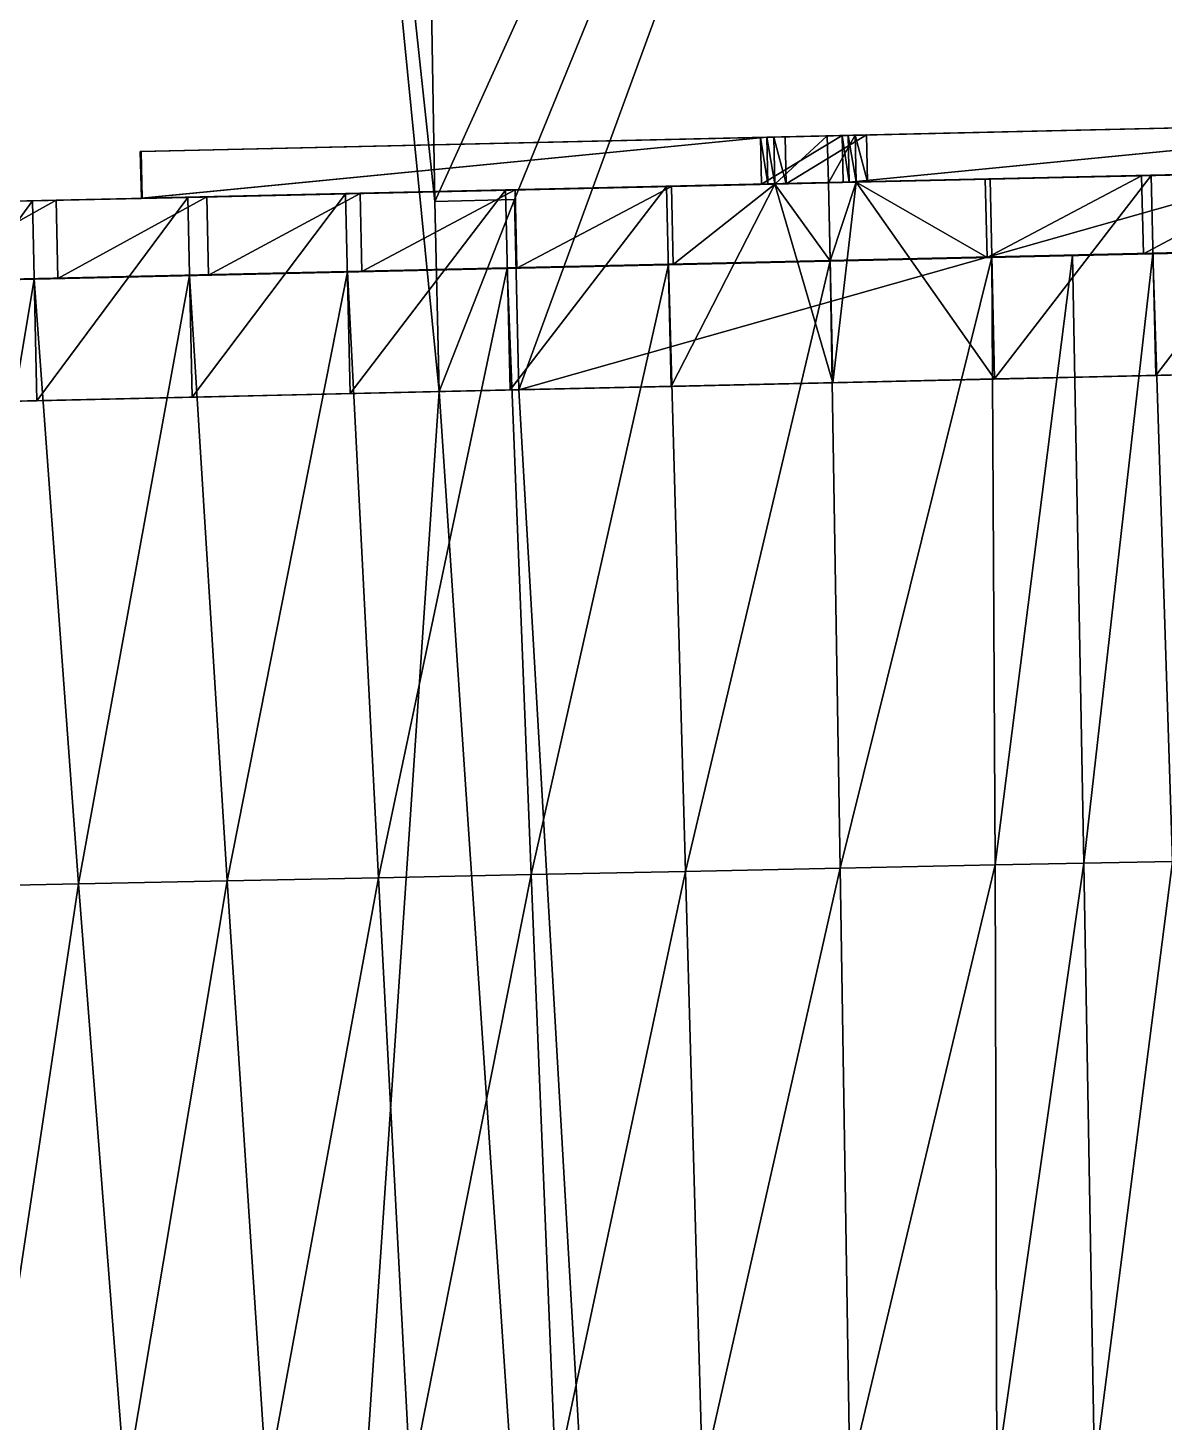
# Model space of a CAD drawing. Extents: x -282 to 16, y -6 to 46.
# Drawn here: x -2.419 to 1.212, y 34.905 to 39.362 of the extents above; entities that cross this region are included whole.
import ezdxf

# ---------------------------------------------------------------- set-up
doc = ezdxf.new("R2010")
doc.units = 0

msp = doc.modelspace()

# ---------------------------------------------------------------- linework, layer by layer
msp.add_line((0.4124, 38.2335, 14.8822), (0.1539, 38.2276, 14.8904))
for points in [[(-4.6123, 38.7058, -0.0618), (-1.6752, 45.0461, -0.0618), (-4.8574, 41.9708, -0.0618)], [(-3.8172, 38.7377, -0.0618), (-1.6752, 45.0461, -0.0618), (-4.6123, 38.7058, -0.0618)], [(-3.4537, 38.7959, -0.0618), (-1.6752, 45.0461, -0.0618), (-3.8172, 38.7377, -0.0618)], [(-1.7117, 44.3321, -0.0618), (-1.6752, 45.0461, -0.0618), (-3.4537, 38.1458, -0.0618)], [(-3.4537, 38.1458, -0.0618), (-1.6752, 45.0461, -0.0618), (-3.4537, 38.7959, -0.0618)], [(-1.2124, 44.3066, -0.0618), (-1.1181, 38.807, -0.0618), (1.4204, 44.4084, -0.0618)], [(-0.8631, 38.8128, -0.0618), (1.4204, 44.4084, -0.0618), (-1.1181, 38.807, -0.0618)], [(-0.8494, 38.2049, -0.0618), (1.4204, 44.4084, -0.0618), (-0.8631, 38.8128, -0.0618)], [(1.4862, 38.8661, -0.0618), (1.4204, 44.4084, -0.0618), (-0.8494, 38.2049, -0.0618)], [(-3.4537, 38.1458, -0.0618), (-1.1043, 38.1991, -0.0618), (-1.7117, 44.3321, -0.0618)], [(-1.2124, 44.3066, -0.0618), (-1.7117, 44.3321, -0.0618), (-1.1181, 38.807, -0.0618)], [(-1.1181, 38.807, -0.0618), (-1.7117, 44.3321, -0.0618), (-1.1043, 38.1991, -0.0618)], [(-14.2685, 42.8682, 3.5998), (-14.1341, 38.2928, 3.5982), (14.2882, 43.5191, 3.6014)], [(14.2882, 43.5191, 3.6014), (-14.1341, 38.2928, 3.5982), (-14.2685, 42.8682, 3.5998)], [(-14.1342, 38.2927, 3.9382), (14.2882, 43.5189, 3.9414), (-14.2685, 42.8681, 3.9398)], [(-14.2685, 42.8681, 3.9398), (14.2882, 43.5189, 3.9414), (-14.1342, 38.2927, 3.9382)], [(14.2882, 43.5189, 3.9414), (-14.1342, 38.2927, 3.9382), (-13.1075, 38.3161, 3.9382)], [(-13.1075, 38.3161, 3.9382), (-14.1342, 38.2927, 3.9382), (14.2882, 43.5189, 3.9414)], [(14.4226, 38.9436, 3.5998), (14.2882, 43.5191, 3.6014), (-14.1341, 38.2928, 3.5982)], [(-14.1341, 38.2928, 3.5982), (14.2882, 43.5191, 3.6014), (14.4226, 38.9436, 3.5998)], [(14.2882, 43.5189, 3.9414), (-13.1075, 38.3161, 3.9382), (14.4226, 38.9435, 3.9398)], [(14.4226, 38.9435, 3.9398), (-13.1075, 38.3161, 3.9382), (14.2882, 43.5189, 3.9414)], [(-2.0593, 38.9667, 17.3651), (0.203, 39.018, 17.1275), (2.2024, 39.0634, 17.1473)], [(-2.0593, 38.9667, 17.3651), (2.2024, 39.0634, 17.1473), (-0.0573, 39.0121, 17.3849)], [(-0.0573, 39.0121, 17.3849), (2.2024, 39.0634, 17.1473), (-2.0593, 38.9667, 17.3651)], [(2.2024, 39.0634, 17.1473), (0.203, 39.018, 17.1275), (-2.0593, 38.9667, 17.3651)], [(-0.0573, 39.0121, 17.3849), (2.2024, 39.0634, 17.1473), (2.1998, 39.0633, 17.4073)], [(2.1998, 39.0633, 17.4073), (2.2024, 39.0634, 17.1473), (-0.0573, 39.0121, 17.3849)], [(-0.0573, 39.0121, 17.3849), (2.1998, 39.0633, 17.4073), (0.203, 39.018, 17.3875)], [(0.203, 39.018, 17.3875), (2.1998, 39.0633, 17.4073), (-0.0573, 39.0121, 17.3849)], [(0.2064, 38.8691, 17.1275), (2.2024, 39.0634, 17.1473), (0.203, 39.018, 17.1275)], [(0.203, 39.018, 17.1275), (2.2024, 39.0634, 17.1473), (0.2064, 38.8691, 17.1275)], [(2.1998, 39.0633, 17.4073), (0.2064, 38.8691, 17.3875), (0.203, 39.018, 17.3875)], [(0.203, 39.018, 17.3875), (0.2064, 38.8691, 17.3875), (2.1998, 39.0633, 17.4073)], [(2.2024, 39.0634, 17.1473), (0.2064, 38.8691, 17.1275), (2.2058, 38.9144, 17.1473)], [(2.2058, 38.9144, 17.1473), (0.2064, 38.8691, 17.1275), (2.2024, 39.0634, 17.1473)], [(0.2064, 38.8691, 17.3875), (2.1998, 39.0633, 17.4073), (2.2032, 38.9144, 17.4073)], [(2.2032, 38.9144, 17.4073), (2.1998, 39.0633, 17.4073), (0.2064, 38.8691, 17.3875)], [(-2.0593, 38.9667, 17.3651), (-0.0573, 39.0121, 17.1249), (0.203, 39.018, 17.1275)], [(0.203, 39.018, 17.1275), (-0.0573, 39.0121, 17.1249), (-2.0593, 38.9667, 17.3651)], [(-0.0573, 39.0121, 17.1249), (-2.0593, 38.9667, 17.3651), (-2.0567, 38.9667, 17.1051)], [(-2.0567, 38.9667, 17.1051), (-2.0593, 38.9667, 17.3651), (-0.0573, 39.0121, 17.1249)], [(-0.0573, 39.0121, 17.3849), (-2.0559, 38.8177, 17.3651), (-2.0593, 38.9667, 17.3651)], [(-2.0593, 38.9667, 17.3651), (-2.0559, 38.8177, 17.3651), (-0.0573, 39.0121, 17.3849)], [(-2.0534, 38.8178, 17.1051), (-0.0573, 39.0121, 17.1249), (-2.0567, 38.9667, 17.1051)], [(-2.0567, 38.9667, 17.1051), (-0.0573, 39.0121, 17.1249), (-2.0534, 38.8178, 17.1051)], [(-2.0559, 38.8177, 17.3651), (-0.0573, 39.0121, 17.3849), (-0.054, 38.8632, 17.3849)], [(-0.054, 38.8632, 17.3849), (-0.0573, 39.0121, 17.3849), (-2.0559, 38.8177, 17.3651)], [(-0.0573, 39.0121, 17.1249), (-2.0534, 38.8178, 17.1051), (-0.054, 38.8632, 17.1249)], [(-0.054, 38.8632, 17.1249), (-2.0534, 38.8178, 17.1051), (-0.0573, 39.0121, 17.1249)], [(0.203, 39.018, 17.3875), (-0.0772, 39.0117, 19.3848), (-0.0573, 39.0121, 17.3849)], [(-0.0772, 39.0117, 19.3848), (0.203, 39.018, 17.3875), (0.1832, 39.0176, 19.3874)], [(0.1832, 39.0176, 19.3874), (0.203, 39.018, 17.3875), (-0.0772, 39.0117, 19.3848)], [(-0.0573, 39.0121, 17.3849), (-0.0772, 39.0117, 19.3848), (0.203, 39.018, 17.3875)], [(0.1832, 39.0176, 19.3874), (-0.0738, 38.8627, 19.3848), (-0.0772, 39.0117, 19.3848)], [(-0.0772, 39.0117, 19.3848), (-0.0738, 38.8627, 19.3848), (0.1832, 39.0176, 19.3874)], [(-0.0772, 39.0117, 19.3848), (-0.054, 38.8632, 17.3849), (-0.0573, 39.0121, 17.3849)], [(-0.0573, 39.0121, 17.3849), (-0.054, 38.8632, 17.3849), (-0.0772, 39.0117, 19.3848)], [(-0.054, 38.8632, 17.3849), (-0.0772, 39.0117, 19.3848), (-0.0738, 38.8627, 19.3848)], [(-0.0738, 38.8627, 19.3848), (-0.0772, 39.0117, 19.3848), (-0.054, 38.8632, 17.3849)], [(-0.0738, 38.8627, 19.3848), (0.1832, 39.0176, 19.3874), (0.1866, 38.8686, 19.3874)], [(0.1866, 38.8686, 19.3874), (0.1832, 39.0176, 19.3874), (-0.0738, 38.8627, 19.3848)], [(-0.0351, 39.0126, 14.885), (0.2252, 39.0185, 14.8876), (-0.0573, 39.0121, 17.1249)], [(-0.0573, 39.0121, 17.1249), (0.2252, 39.0185, 14.8876), (0.203, 39.018, 17.1275)], [(0.203, 39.018, 17.1275), (0.2252, 39.0185, 14.8876), (-0.0573, 39.0121, 17.1249)], [(-0.0573, 39.0121, 17.1249), (0.2252, 39.0185, 14.8876), (-0.0351, 39.0126, 14.885)], [(-0.0573, 39.0121, 17.1249), (-0.0318, 38.8636, 14.885), (-0.0351, 39.0126, 14.885)], [(-0.0351, 39.0126, 14.885), (-0.0318, 38.8636, 14.885), (-0.0573, 39.0121, 17.1249)], [(-0.0318, 38.8636, 14.885), (-0.0573, 39.0121, 17.1249), (-0.054, 38.8632, 17.1249)], [(-0.054, 38.8632, 17.1249), (-0.0573, 39.0121, 17.1249), (-0.0318, 38.8636, 14.885)], [(0.2616, 39.0194, 10.9724), (-0.0351, 39.0126, 14.6396), (0.0012, 39.0135, 10.9698)], [(-0.0351, 39.0126, 14.6396), (0.2616, 39.0194, 10.9724), (0.2252, 39.0185, 14.6422)], [(0.2252, 39.0185, 14.6422), (0.2616, 39.0194, 10.9724), (-0.0351, 39.0126, 14.6396)], [(0.0012, 39.0135, 10.9698), (-0.0351, 39.0126, 14.6396), (0.2616, 39.0194, 10.9724)], [(0.136, 39.0165, 14.645), (0.2252, 39.0185, 14.8876), (-0.0351, 39.0126, 14.885)], [(-0.0351, 39.0126, 14.885), (0.2252, 39.0185, 14.8876), (0.136, 39.0165, 14.645)], [(-0.0351, 39.0126, 14.6396), (0.2252, 39.0185, 14.6422), (0.136, 39.0165, 14.645)], [(0.136, 39.0165, 14.645), (0.2252, 39.0185, 14.6422), (-0.0351, 39.0126, 14.6396)], [(-0.0351, 39.0126, 14.885), (-0.0351, 39.0126, 14.6396), (0.136, 39.0165, 14.645)], [(0.136, 39.0165, 14.645), (-0.0351, 39.0126, 14.6396), (-0.0351, 39.0126, 14.885)], [(-0.0317, 38.8627, 14.6396), (0.136, 39.0165, 14.645), (-0.0351, 39.0126, 14.6396)], [(-0.0351, 39.0126, 14.6396), (0.136, 39.0165, 14.645), (-0.0317, 38.8627, 14.6396)], [(-0.0351, 39.0126, 14.6396), (0.0046, 38.8635, 10.9698), (0.0012, 39.0135, 10.9698)], [(0.0012, 39.0135, 10.9698), (0.0046, 38.8635, 10.9698), (-0.0351, 39.0126, 14.6396)], [(-0.0351, 39.0126, 14.6396), (-0.0317, 38.8627, 14.885), (-0.0317, 38.8627, 14.6396)], [(-0.0317, 38.8627, 14.885), (-0.0351, 39.0126, 14.6396), (-0.0318, 38.8636, 14.885)], [(-0.0318, 38.8636, 14.885), (-0.0351, 39.0126, 14.6396), (-0.0351, 39.0126, 14.885)], [(-0.0318, 38.8636, 14.885), (-0.0351, 39.0126, 14.6396), (-0.0317, 38.8627, 14.885)], [(-0.0317, 38.8627, 14.6396), (-0.0317, 38.8627, 14.885), (-0.0351, 39.0126, 14.6396)], [(0.0046, 38.8635, 10.9698), (-0.0351, 39.0126, 14.6396), (-0.0317, 38.8627, 14.6396)], [(-0.0317, 38.8627, 14.6396), (-0.0351, 39.0126, 14.6396), (0.0046, 38.8635, 10.9698)], [(-0.0351, 39.0126, 14.885), (-0.0351, 39.0126, 14.6396), (-0.0318, 38.8636, 14.885)], [(0.136, 39.0165, 14.645), (-0.0317, 38.8627, 14.6396), (0.1394, 38.8665, 14.645)], [(0.1394, 38.8665, 14.645), (-0.0317, 38.8627, 14.6396), (0.136, 39.0165, 14.645)], [(0.0046, 38.8635, 10.9698), (0.2616, 39.0194, 10.9724), (0.0012, 39.0135, 10.9698)], [(0.0012, 39.0135, 10.9698), (0.2616, 39.0194, 10.9724), (0.0046, 38.8635, 10.9698)], [(0.2616, 39.0194, 10.9724), (0.0046, 38.8635, 10.9698), (0.265, 38.8694, 10.9724)], [(0.265, 38.8694, 10.9724), (0.0046, 38.8635, 10.9698), (0.2616, 39.0194, 10.9724)], [(0.2252, 39.0185, 14.8876), (0.136, 39.0165, 14.645), (0.2252, 39.0185, 14.6422)], [(0.2252, 39.0185, 14.6422), (0.136, 39.0165, 14.645), (0.2252, 39.0185, 14.8876)], [(0.1394, 38.8665, 14.645), (0.2252, 39.0185, 14.6422), (0.136, 39.0165, 14.645)], [(0.136, 39.0165, 14.645), (0.2252, 39.0185, 14.6422), (0.1394, 38.8665, 14.645)], [(0.2252, 39.0185, 14.6422), (0.1394, 38.8665, 14.645), (0.2286, 38.8686, 14.6422)], [(0.2286, 38.8686, 14.6422), (0.1394, 38.8665, 14.645), (0.2252, 39.0185, 14.6422)], [(0.2064, 38.8691, 17.3875), (0.1832, 39.0176, 19.3874), (0.203, 39.018, 17.3875)], [(0.203, 39.018, 17.3875), (0.1832, 39.0176, 19.3874), (0.2064, 38.8691, 17.3875)], [(0.1832, 39.0176, 19.3874), (0.2064, 38.8691, 17.3875), (0.1866, 38.8686, 19.3874)], [(0.1866, 38.8686, 19.3874), (0.2064, 38.8691, 17.3875), (0.1832, 39.0176, 19.3874)], [(0.2286, 38.8696, 14.8876), (0.203, 39.018, 17.1275), (0.2252, 39.0185, 14.8876)], [(0.2252, 39.0185, 14.8876), (0.203, 39.018, 17.1275), (0.2286, 38.8696, 14.8876)], [(0.203, 39.018, 17.1275), (0.2286, 38.8696, 14.8876), (0.2064, 38.8691, 17.1275)], [(0.2064, 38.8691, 17.1275), (0.2286, 38.8696, 14.8876), (0.203, 39.018, 17.1275)], [(0.265, 38.8694, 10.9724), (0.2252, 39.0185, 14.6422), (0.2616, 39.0194, 10.9724)], [(0.2616, 39.0194, 10.9724), (0.2252, 39.0185, 14.6422), (0.265, 38.8694, 10.9724)], [(0.2286, 38.8686, 14.6422), (0.2286, 38.8696, 14.8876), (0.2252, 39.0185, 14.6422)], [(0.2252, 39.0185, 14.6422), (0.2286, 38.8696, 14.8876), (0.2286, 38.8686, 14.6422)], [(0.2252, 39.0185, 14.6422), (0.265, 38.8694, 10.9724), (0.2286, 38.8686, 14.6422)], [(0.2286, 38.8686, 14.6422), (0.265, 38.8694, 10.9724), (0.2252, 39.0185, 14.6422)], [(0.2252, 39.0185, 14.6422), (0.2286, 38.8696, 14.8876), (0.2252, 39.0185, 14.8876)], [(0.2252, 39.0185, 14.8876), (0.2286, 38.8696, 14.8876), (0.2252, 39.0185, 14.6422)], [(-2.0534, 38.8178, 17.1051), (-2.0593, 38.9667, 17.3651), (-2.0559, 38.8177, 17.3651)], [(-2.0593, 38.9667, 17.3651), (-2.0534, 38.8178, 17.1051), (-2.0567, 38.9667, 17.1051)], [(-2.0567, 38.9667, 17.1051), (-2.0534, 38.8178, 17.1051), (-2.0593, 38.9667, 17.3651)], [(-2.0559, 38.8177, 17.3651), (-2.0593, 38.9667, 17.3651), (-2.0534, 38.8178, 17.1051)], [(-5.3232, 38.4926, 12.4739), (13.4031, 38.9174, 5.138), (-13.1166, 38.3157, 5.1345)], [(13.4031, 38.9174, 5.138), (13.4031, 38.9174, 4.1871), (-13.1166, 38.3157, 5.1345)], [(-13.1166, 38.3157, 5.1345), (13.4031, 38.9174, 4.1871), (-13.1166, 38.3157, 4.1835)], [(-13.1166, 38.3157, 4.1835), (13.4031, 38.9174, 4.1871), (13.3027, 38.9151, 3.9422)], [(13.3027, 38.9151, 3.9422), (10.1885, 38.8445, 3.9417), (-13.1166, 38.3157, 4.1835)], [(5.6134, 38.7407, 12.4739), (13.4031, 38.9174, 5.138), (-5.3232, 38.4926, 12.4739)], [(0.2064, 38.8691, 17.1275), (-2.0559, 38.8177, 17.3651), (2.2058, 38.9144, 17.1473)], [(2.2058, 38.9144, 17.1473), (-2.0559, 38.8177, 17.3651), (-0.054, 38.8632, 17.3849)], [(-0.054, 38.8632, 17.3849), (-2.0559, 38.8177, 17.3651), (2.2058, 38.9144, 17.1473)], [(2.2058, 38.9144, 17.1473), (-2.0559, 38.8177, 17.3651), (0.2064, 38.8691, 17.1275)], [(2.2058, 38.9144, 17.1473), (-0.054, 38.8632, 17.3849), (2.2032, 38.9144, 17.4073)], [(2.2032, 38.9144, 17.4073), (-0.054, 38.8632, 17.3849), (0.2064, 38.8691, 17.3875)], [(0.2064, 38.8691, 17.3875), (-0.054, 38.8632, 17.3849), (2.2032, 38.9144, 17.4073)], [(2.2032, 38.9144, 17.4073), (-0.054, 38.8632, 17.3849), (2.2058, 38.9144, 17.1473)], [(0.6409, 38.8779, 14.6292), (2.1867, 38.913, 14.6313), (0.2286, 38.8686, 14.6422)], [(0.2286, 38.8686, 14.6422), (2.1867, 38.913, 14.6313), (1.682, 38.9015, 14.7443)], [(1.682, 38.9015, 14.7443), (2.1867, 38.913, 14.6313), (0.2286, 38.8686, 14.6422)], [(0.2286, 38.8686, 14.6422), (2.1867, 38.913, 14.6313), (0.6409, 38.8779, 14.6292)], [(1.1404, 38.8893, 14.5819), (2.1867, 38.913, 14.6313), (0.6409, 38.8779, 14.6292)], [(0.6409, 38.8779, 14.6292), (2.1867, 38.913, 14.6313), (1.1404, 38.8893, 14.5819)], [(1.636, 38.9005, 14.5033), (2.1867, 38.913, 14.6313), (1.1404, 38.8893, 14.5819)], [(1.1404, 38.8893, 14.5819), (2.1867, 38.913, 14.6313), (1.636, 38.9005, 14.5033)], [(-0.054, 38.8632, 17.1249), (-2.0559, 38.8177, 17.3651), (0.2064, 38.8691, 17.1275)], [(0.2064, 38.8691, 17.1275), (-2.0559, 38.8177, 17.3651), (-0.054, 38.8632, 17.1249)], [(1.5, 38.2582, -0.0618), (1.4862, 38.8661, -0.0618), (-0.8494, 38.2049, -0.0618)], [(-0.0738, 38.8627, 19.3848), (0.2064, 38.8691, 17.3875), (-0.054, 38.8632, 17.3849)], [(0.2064, 38.8691, 17.3875), (-0.0738, 38.8627, 19.3848), (0.1866, 38.8686, 19.3874)], [(0.1866, 38.8686, 19.3874), (-0.0738, 38.8627, 19.3848), (0.2064, 38.8691, 17.3875)], [(-0.054, 38.8632, 17.3849), (0.2064, 38.8691, 17.3875), (-0.0738, 38.8627, 19.3848)], [(-0.054, 38.8632, 17.1249), (0.2286, 38.8696, 14.8876), (-0.0318, 38.8636, 14.885)], [(0.2286, 38.8696, 14.8876), (-0.054, 38.8632, 17.1249), (0.2064, 38.8691, 17.1275)], [(0.2064, 38.8691, 17.1275), (-0.054, 38.8632, 17.1249), (0.2286, 38.8696, 14.8876)], [(-0.0318, 38.8636, 14.885), (0.2286, 38.8696, 14.8876), (-0.054, 38.8632, 17.1249)], [(0.2286, 38.8696, 14.8876), (-0.0317, 38.8627, 14.885), (-0.0318, 38.8636, 14.885)], [(-0.0318, 38.8636, 14.885), (-0.0317, 38.8627, 14.885), (0.2286, 38.8696, 14.8876)], [(-0.0317, 38.8627, 14.885), (0.2286, 38.8696, 14.8876), (0.2286, 38.8686, 14.8876)], [(0.2286, 38.8686, 14.8876), (0.2286, 38.8696, 14.8876), (-0.0317, 38.8627, 14.885)], [(0.265, 38.8694, 10.9724), (-0.0317, 38.8627, 14.6396), (0.0046, 38.8635, 10.9698)], [(-0.0317, 38.8627, 14.6396), (0.265, 38.8694, 10.9724), (0.2286, 38.8686, 14.6422)], [(-0.0317, 38.8627, 14.6396), (0.2286, 38.8686, 14.6422), (0.1394, 38.8665, 14.645)], [(0.1394, 38.8665, 14.645), (0.2286, 38.8686, 14.8876), (-0.0317, 38.8627, 14.885)], [(0.1394, 38.8665, 14.8904), (-0.0317, 38.8627, 14.885), (0.2286, 38.8686, 14.8876)], [(0.2286, 38.8686, 14.8876), (-0.0317, 38.8627, 14.885), (0.1394, 38.8665, 14.8904)], [(-0.0317, 38.8627, 14.885), (-0.0317, 38.8627, 14.6396), (0.1394, 38.8665, 14.645)], [(-0.0317, 38.8627, 14.6396), (0.1451, 38.6166, 14.645), (0.1394, 38.8665, 14.645)], [(0.1394, 38.8665, 14.645), (0.1451, 38.6166, 14.645), (-0.0317, 38.8627, 14.6396)], [(0.1394, 38.8665, 14.8904), (-0.0317, 38.8627, 14.885), (0.1539, 38.2276, 14.8904)], [(0.1539, 38.2276, 14.8904), (-0.0317, 38.8627, 14.885), (0.1394, 38.8665, 14.8904)], [(0.2286, 38.8686, 14.8876), (0.1394, 38.8665, 14.645), (0.2286, 38.8686, 14.6422)], [(0.1451, 38.6166, 14.645), (0.2286, 38.8686, 14.6422), (0.1394, 38.8665, 14.645)], [(0.1394, 38.8665, 14.645), (0.2286, 38.8686, 14.6422), (0.1451, 38.6166, 14.645)], [(0.1394, 38.8665, 14.8904), (0.1539, 38.2276, 14.8904), (0.2286, 38.8686, 14.8876)], [(0.2286, 38.8686, 14.8876), (0.1539, 38.2276, 14.8904), (0.1394, 38.8665, 14.8904)], [(0.2286, 38.8686, 14.6422), (0.1451, 38.6166, 14.645), (0.6466, 38.628, 14.6292)], [(0.6466, 38.628, 14.6292), (0.1451, 38.6166, 14.645), (0.2286, 38.8686, 14.6422)], [(0.6708, 38.2394, 14.8741), (0.2286, 38.8686, 14.8876), (0.1539, 38.2276, 14.8904)], [(0.1539, 38.2276, 14.8904), (0.2286, 38.8686, 14.8876), (0.6708, 38.2394, 14.8741)], [(0.2286, 38.8686, 14.6422), (1.682, 38.9015, 14.7443), (0.2286, 38.8686, 14.8876)], [(0.2286, 38.8686, 14.8876), (1.682, 38.9015, 14.7443), (1.1712, 38.8899, 14.8254)], [(1.1712, 38.8899, 14.8254), (1.682, 38.9015, 14.7443), (0.2286, 38.8686, 14.8876)], [(0.2286, 38.8686, 14.8876), (1.682, 38.9015, 14.7443), (0.2286, 38.8686, 14.6422)], [(0.2286, 38.8686, 14.8876), (1.1712, 38.8899, 14.8254), (0.6563, 38.8783, 14.8741)], [(0.6563, 38.8783, 14.8741), (1.1712, 38.8899, 14.8254), (0.2286, 38.8686, 14.8876)], [(0.6563, 38.8783, 14.8741), (0.2286, 38.8686, 14.8876), (0.6708, 38.2394, 14.8741)], [(0.6708, 38.2394, 14.8741), (0.2286, 38.8686, 14.8876), (0.6563, 38.8783, 14.8741)], [(0.2286, 38.8686, 14.6422), (0.6466, 38.628, 14.6292), (0.6409, 38.8779, 14.6292)], [(0.6409, 38.8779, 14.6292), (0.6466, 38.628, 14.6292), (0.2286, 38.8686, 14.6422)], [(0.2286, 38.8696, 14.8876), (0.2286, 38.8686, 14.6422), (0.2286, 38.8686, 14.8876)], [(0.2286, 38.8686, 14.8876), (0.2286, 38.8686, 14.6422), (0.2286, 38.8696, 14.8876)], [(0.6466, 38.628, 14.6292), (1.1404, 38.8893, 14.5819), (0.6409, 38.8779, 14.6292)], [(0.6409, 38.8779, 14.6292), (1.1404, 38.8893, 14.5819), (0.6466, 38.628, 14.6292)], [(1.1404, 38.8893, 14.5819), (0.6466, 38.628, 14.6292), (1.1461, 38.6393, 14.5819)], [(1.1461, 38.6393, 14.5819), (0.6466, 38.628, 14.6292), (1.1404, 38.8893, 14.5819)], [(0.6563, 38.8783, 14.8741), (0.6708, 38.2394, 14.8741), (1.1712, 38.8899, 14.8254)], [(1.1712, 38.8899, 14.8254), (0.6708, 38.2394, 14.8741), (0.6563, 38.8783, 14.8741)], [(1.1857, 38.251, 14.8254), (1.1712, 38.8899, 14.8254), (0.6708, 38.2394, 14.8741)], [(0.6708, 38.2394, 14.8741), (1.1712, 38.8899, 14.8254), (1.1857, 38.251, 14.8254)], [(1.1461, 38.6393, 14.5819), (1.636, 38.9005, 14.5033), (1.1404, 38.8893, 14.5819)], [(1.1404, 38.8893, 14.5819), (1.636, 38.9005, 14.5033), (1.1461, 38.6393, 14.5819)], [(1.636, 38.9005, 14.5033), (1.1461, 38.6393, 14.5819), (1.6416, 38.6506, 14.5033)], [(1.6416, 38.6506, 14.5033), (1.1461, 38.6393, 14.5819), (1.636, 38.9005, 14.5033)], [(1.1712, 38.8899, 14.8254), (1.1857, 38.251, 14.8254), (1.682, 38.9015, 14.7443)], [(1.682, 38.9015, 14.7443), (1.1857, 38.251, 14.8254), (1.1712, 38.8899, 14.8254)], [(1.6965, 38.2626, 14.7443), (1.682, 38.9015, 14.7443), (1.1857, 38.251, 14.8254)], [(1.1857, 38.251, 14.8254), (1.682, 38.9015, 14.7443), (1.6965, 38.2626, 14.7443)], [(10.1885, 38.8445, 3.9417), (-3.8124, 38.5268, 3.9398), (-13.1166, 38.3157, 4.1835)], [(-2.5789, 38.5548, 3.9398), (-3.8124, 38.5268, 3.9398), (10.1885, 38.8445, 3.9417)], [(-2.8909, 38.7978, 14.3112), (-2.3284, 38.8106, 14.2534), (-1.8467, 38.8215, 14.3936)], [(-2.8909, 38.7978, 14.3112), (-1.8467, 38.8215, 14.3936), (-2.4044, 38.8088, 14.4867)], [(-2.4044, 38.8088, 14.4867), (-1.8467, 38.8215, 14.3936), (-2.8909, 38.7978, 14.3112)], [(-1.8467, 38.8215, 14.3936), (-2.3284, 38.8106, 14.2534), (-2.8909, 38.7978, 14.3112)], [(-2.4044, 38.8088, 14.4867), (-1.8467, 38.8215, 14.3936), (-1.3571, 38.8326, 14.5033)], [(-2.4044, 38.8088, 14.4867), (-1.3571, 38.8326, 14.5033), (-1.9078, 38.8201, 14.6313)], [(-1.9078, 38.8201, 14.6313), (-1.3571, 38.8326, 14.5033), (-2.4044, 38.8088, 14.4867)], [(-1.3571, 38.8326, 14.5033), (-1.8467, 38.8215, 14.3936), (-2.4044, 38.8088, 14.4867)], [(-2.3228, 38.5606, 14.2534), (-1.8467, 38.8215, 14.3936), (-2.3284, 38.8106, 14.2534)], [(-2.3284, 38.8106, 14.2534), (-1.8467, 38.8215, 14.3936), (-2.3228, 38.5606, 14.2534)], [(-1.8467, 38.8215, 14.3936), (-2.3228, 38.5606, 14.2534), (-1.841, 38.5715, 14.3936)], [(-1.841, 38.5715, 14.3936), (-2.3228, 38.5606, 14.2534), (-1.8467, 38.8215, 14.3936)], [(-2.0559, 38.8177, 17.3651), (-0.054, 38.8632, 17.1249), (-2.0534, 38.8178, 17.1051)], [(-2.0534, 38.8178, 17.1051), (-0.054, 38.8632, 17.1249), (-2.0559, 38.8177, 17.3651)], [(-1.9078, 38.8201, 14.6313), (-0.3621, 38.8552, 14.6292), (-0.0317, 38.8627, 14.6396)], [(-1.9078, 38.8201, 14.6313), (-0.0317, 38.8627, 14.6396), (-1.4031, 38.8315, 14.7443)], [(-1.4031, 38.8315, 14.7443), (-0.0317, 38.8627, 14.6396), (-1.9078, 38.8201, 14.6313)], [(-0.0317, 38.8627, 14.6396), (-0.3621, 38.8552, 14.6292), (-1.9078, 38.8201, 14.6313)], [(-1.9078, 38.8201, 14.6313), (-0.8616, 38.8438, 14.5819), (-0.3621, 38.8552, 14.6292)], [(-0.3621, 38.8552, 14.6292), (-0.8616, 38.8438, 14.5819), (-1.9078, 38.8201, 14.6313)], [(-1.9078, 38.8201, 14.6313), (-1.3571, 38.8326, 14.5033), (-0.8616, 38.8438, 14.5819)], [(-0.8616, 38.8438, 14.5819), (-1.3571, 38.8326, 14.5033), (-1.9078, 38.8201, 14.6313)], [(-1.9078, 38.8201, 14.6313), (-1.8933, 38.1812, 14.6313), (-1.4031, 38.8315, 14.7443)], [(-1.4031, 38.8315, 14.7443), (-1.8933, 38.1812, 14.6313), (-1.9078, 38.8201, 14.6313)], [(-1.3886, 38.1927, 14.7443), (-1.4031, 38.8315, 14.7443), (-1.8933, 38.1812, 14.6313)], [(-1.8933, 38.1812, 14.6313), (-1.4031, 38.8315, 14.7443), (-1.3886, 38.1927, 14.7443)], [(-1.841, 38.5715, 14.3936), (-1.3571, 38.8326, 14.5033), (-1.8467, 38.8215, 14.3936)], [(-1.8467, 38.8215, 14.3936), (-1.3571, 38.8326, 14.5033), (-1.841, 38.5715, 14.3936)], [(-1.3571, 38.8326, 14.5033), (-1.841, 38.5715, 14.3936), (-1.3514, 38.5826, 14.5033)], [(-1.3514, 38.5826, 14.5033), (-1.841, 38.5715, 14.3936), (-1.3571, 38.8326, 14.5033)], [(-1.4031, 38.8315, 14.7443), (-0.0317, 38.8627, 14.6396), (-0.0317, 38.8627, 14.885)], [(-1.4031, 38.8315, 14.7443), (-0.0317, 38.8627, 14.885), (-0.8924, 38.8431, 14.8254)], [(-0.8924, 38.8431, 14.8254), (-0.0317, 38.8627, 14.885), (-1.4031, 38.8315, 14.7443)], [(-0.0317, 38.8627, 14.885), (-0.0317, 38.8627, 14.6396), (-1.4031, 38.8315, 14.7443)], [(-1.4031, 38.8315, 14.7443), (-1.3886, 38.1927, 14.7443), (-0.8924, 38.8431, 14.8254)], [(-0.8924, 38.8431, 14.8254), (-1.3886, 38.1927, 14.7443), (-1.4031, 38.8315, 14.7443)], [(-0.8779, 38.2042, 14.8254), (-0.8924, 38.8431, 14.8254), (-1.3886, 38.1927, 14.7443)], [(-1.3886, 38.1927, 14.7443), (-0.8924, 38.8431, 14.8254), (-0.8779, 38.2042, 14.8254)], [(-1.3514, 38.5826, 14.5033), (-0.8616, 38.8438, 14.5819), (-1.3571, 38.8326, 14.5033)], [(-1.3571, 38.8326, 14.5033), (-0.8616, 38.8438, 14.5819), (-1.3514, 38.5826, 14.5033)], [(-0.8616, 38.8438, 14.5819), (-1.3514, 38.5826, 14.5033), (-0.8559, 38.5939, 14.5819)], [(-0.8559, 38.5939, 14.5819), (-1.3514, 38.5826, 14.5033), (-0.8616, 38.8438, 14.5819)], [(-0.8924, 38.8431, 14.8254), (-0.0317, 38.8627, 14.885), (-0.3775, 38.8548, 14.8741)], [(-0.3775, 38.8548, 14.8741), (-0.0317, 38.8627, 14.885), (-0.8924, 38.8431, 14.8254)], [(-0.8924, 38.8431, 14.8254), (-0.8779, 38.2042, 14.8254), (-0.3775, 38.8548, 14.8741)], [(-0.3775, 38.8548, 14.8741), (-0.8779, 38.2042, 14.8254), (-0.8924, 38.8431, 14.8254)], [(-0.363, 38.2159, 14.8741), (-0.3775, 38.8548, 14.8741), (-0.8779, 38.2042, 14.8254)], [(-0.8779, 38.2042, 14.8254), (-0.3775, 38.8548, 14.8741), (-0.363, 38.2159, 14.8741)], [(-0.8559, 38.5939, 14.5819), (-0.3621, 38.8552, 14.6292), (-0.8616, 38.8438, 14.5819)], [(-0.8616, 38.8438, 14.5819), (-0.3621, 38.8552, 14.6292), (-0.8559, 38.5939, 14.5819)], [(-0.3621, 38.8552, 14.6292), (-0.8559, 38.5939, 14.5819), (-0.3564, 38.6052, 14.6292)], [(-0.3564, 38.6052, 14.6292), (-0.8559, 38.5939, 14.5819), (-0.3621, 38.8552, 14.6292)], [(-0.3775, 38.8548, 14.8741), (-0.363, 38.2159, 14.8741), (-0.0317, 38.8627, 14.885)], [(-0.0317, 38.8627, 14.885), (-0.363, 38.2159, 14.8741), (-0.3775, 38.8548, 14.8741)], [(0.1539, 38.2276, 14.8904), (-0.0317, 38.8627, 14.885), (-0.363, 38.2159, 14.8741)], [(-0.363, 38.2159, 14.8741), (-0.0317, 38.8627, 14.885), (0.1539, 38.2276, 14.8904)], [(-0.3564, 38.6052, 14.6292), (-0.0317, 38.8627, 14.6396), (-0.3621, 38.8552, 14.6292)], [(-0.3621, 38.8552, 14.6292), (-0.0317, 38.8627, 14.6396), (-0.3564, 38.6052, 14.6292)], [(-0.0317, 38.8627, 14.6396), (-0.3564, 38.6052, 14.6292), (0.1451, 38.6166, 14.645)], [(0.1451, 38.6166, 14.645), (-0.3564, 38.6052, 14.6292), (-0.0317, 38.8627, 14.6396)], [(-3.3654, 38.787, 14.1054), (-2.8004, 38.7998, 14.0831), (-2.3284, 38.8106, 14.2534)], [(-3.3654, 38.787, 14.1054), (-2.3284, 38.8106, 14.2534), (-2.8909, 38.7978, 14.3112)], [(-2.8909, 38.7978, 14.3112), (-2.3284, 38.8106, 14.2534), (-3.3654, 38.787, 14.1054)], [(-2.3284, 38.8106, 14.2534), (-2.8004, 38.7998, 14.0831), (-3.3654, 38.787, 14.1054)], [(-2.8909, 38.7978, 14.3112), (-2.8764, 38.1589, 14.3112), (-2.4044, 38.8088, 14.4867)], [(-2.4044, 38.8088, 14.4867), (-2.8764, 38.1589, 14.3112), (-2.8909, 38.7978, 14.3112)], [(-2.3899, 38.1699, 14.4867), (-2.4044, 38.8088, 14.4867), (-2.8764, 38.1589, 14.3112)], [(-2.8764, 38.1589, 14.3112), (-2.4044, 38.8088, 14.4867), (-2.3899, 38.1699, 14.4867)], [(-2.7947, 38.5499, 14.0831), (-2.3284, 38.8106, 14.2534), (-2.8004, 38.7998, 14.0831)], [(-2.8004, 38.7998, 14.0831), (-2.3284, 38.8106, 14.2534), (-2.7947, 38.5499, 14.0831)], [(-2.3284, 38.8106, 14.2534), (-2.7947, 38.5499, 14.0831), (-2.3228, 38.5606, 14.2534)], [(-2.3228, 38.5606, 14.2534), (-2.7947, 38.5499, 14.0831), (-2.3284, 38.8106, 14.2534)], [(-2.4044, 38.8088, 14.4867), (-2.3899, 38.1699, 14.4867), (-1.9078, 38.8201, 14.6313)], [(-1.9078, 38.8201, 14.6313), (-2.3899, 38.1699, 14.4867), (-2.4044, 38.8088, 14.4867)], [(-1.8933, 38.1812, 14.6313), (-1.9078, 38.8201, 14.6313), (-2.3899, 38.1699, 14.4867)], [(-2.3899, 38.1699, 14.4867), (-1.9078, 38.8201, 14.6313), (-1.8933, 38.1812, 14.6313)], [(-0.8631, 38.8128, -0.0618), (-1.1043, 38.1991, -0.0618), (-1.1181, 38.807, -0.0618)], [(-1.1181, 38.807, -0.0618), (-1.1043, 38.1991, -0.0618), (-0.8631, 38.8128, -0.0618)], [(-1.1181, 38.807, 3.5882), (-0.8631, 38.8128, -0.0618), (-1.1181, 38.807, -0.0618)], [(-0.8631, 38.8128, -0.0618), (-1.1181, 38.807, 3.5882), (-0.8631, 38.8128, 3.5882)], [(-1.1043, 38.1991, 3.5882), (-0.8631, 38.8128, 3.5882), (-1.1181, 38.807, 3.5882)], [(-0.8631, 38.8128, 3.5882), (-1.1181, 38.807, 3.5882), (-0.8631, 38.8128, -0.0618)], [(-1.1181, 38.807, -0.0618), (-0.8631, 38.8128, -0.0618), (-1.1181, 38.807, 3.5882)], [(-1.1181, 38.807, 3.5882), (-0.8631, 38.8128, 3.5882), (-1.1043, 38.1991, 3.5882)], [(-1.1043, 38.1991, 3.5882), (-1.1181, 38.807, -0.0618), (-1.1043, 38.1991, -0.0618)], [(-1.1181, 38.807, -0.0618), (-1.1043, 38.1991, 3.5882), (-1.1181, 38.807, 3.5882)], [(-1.1181, 38.807, 3.5882), (-1.1043, 38.1991, 3.5882), (-1.1181, 38.807, -0.0618)], [(-1.1043, 38.1991, -0.0618), (-1.1181, 38.807, -0.0618), (-1.1043, 38.1991, 3.5882)], [(-0.8494, 38.2049, -0.0618), (-1.1043, 38.1991, -0.0618), (-0.8631, 38.8128, -0.0618)], [(-0.8631, 38.8128, -0.0618), (-1.1043, 38.1991, -0.0618), (-0.8494, 38.2049, -0.0618)], [(-0.8631, 38.8128, 3.5882), (-1.1043, 38.1991, 3.5882), (-0.8494, 38.2049, 3.5882)], [(-0.8494, 38.2049, 3.5882), (-1.1043, 38.1991, 3.5882), (-0.8631, 38.8128, 3.5882)], [(-0.8631, 38.8128, -0.0618), (-0.8494, 38.2049, 3.5882), (-0.8494, 38.2049, -0.0618)], [(-0.8494, 38.2049, 3.5882), (-0.8631, 38.8128, -0.0618), (-0.8631, 38.8128, 3.5882)], [(-0.8631, 38.8128, 3.5882), (-0.8631, 38.8128, -0.0618), (-0.8494, 38.2049, 3.5882)], [(-0.8494, 38.2049, -0.0618), (-0.8494, 38.2049, 3.5882), (-0.8631, 38.8128, -0.0618)], [(5.2346, 38.7321, 12.8088), (5.6134, 38.7407, 12.4739), (-5.3232, 38.4926, 12.4739)], [(-4.9444, 38.5011, 12.8088), (5.2346, 38.7321, 12.8088), (-5.3232, 38.4926, 12.4739)], [(-4.5483, 38.5101, 13.1169), (5.2346, 38.7321, 12.8088), (-4.9444, 38.5011, 12.8088)], [(4.8385, 38.7231, 13.1169), (5.2346, 38.7321, 12.8088), (-4.5483, 38.5101, 13.1169)], [(-4.1336, 38.5195, 13.3994), (4.8385, 38.7231, 13.1169), (-4.5483, 38.5101, 13.1169)], [(4.4238, 38.7137, 13.3994), (4.8385, 38.7231, 13.1169), (-4.1336, 38.5195, 13.3994)], [(3.9921, 38.7039, 13.6553), (4.4238, 38.7137, 13.3994), (-4.1336, 38.5195, 13.3994)], [(-3.7019, 38.5293, 13.6553), (3.9921, 38.7039, 13.6553), (-4.1336, 38.5195, 13.3994)], [(3.5453, 38.6937, 13.8835), (3.9921, 38.7039, 13.6553), (-3.7019, 38.5293, 13.6553)], [(-3.2551, 38.5395, 13.8835), (3.5453, 38.6937, 13.8835), (-3.7019, 38.5293, 13.6553)], [(3.085, 38.6833, 14.0831), (3.5453, 38.6937, 13.8835), (-3.2551, 38.5395, 13.8835)], [(-2.7947, 38.5499, 14.0831), (3.085, 38.6833, 14.0831), (-3.2551, 38.5395, 13.8835)], [(2.613, 38.6726, 14.2534), (3.085, 38.6833, 14.0831), (-2.7947, 38.5499, 14.0831)], [(-2.3228, 38.5606, 14.2534), (2.613, 38.6726, 14.2534), (-2.7947, 38.5499, 14.0831)], [(2.1312, 38.6617, 14.3936), (2.613, 38.6726, 14.2534), (-2.3228, 38.5606, 14.2534)], [(-1.841, 38.5715, 14.3936), (2.1312, 38.6617, 14.3936), (-2.3228, 38.5606, 14.2534)], [(1.6416, 38.6506, 14.5033), (2.1312, 38.6617, 14.3936), (-1.841, 38.5715, 14.3936)], [(-1.3514, 38.5826, 14.5033), (1.6416, 38.6506, 14.5033), (-1.841, 38.5715, 14.3936)], [(1.1461, 38.6393, 14.5819), (1.6416, 38.6506, 14.5033), (-1.3514, 38.5826, 14.5033)], [(1.6877, 38.6516, 14.7443), (1.1769, 38.64, 14.8254), (1.2391, 36.6964, 14.3208)], [(1.2391, 36.6964, 14.3208), (1.1769, 38.64, 14.8254), (1.6877, 38.6516, 14.7443)], [(-0.8559, 38.5939, 14.5819), (1.1461, 38.6393, 14.5819), (-1.3514, 38.5826, 14.5033)], [(-0.3718, 38.6049, 14.8741), (-0.8867, 38.5932, 14.8254), (-0.8098, 36.6551, 14.3327)], [(-0.8098, 36.6551, 14.3327), (-0.8867, 38.5932, 14.8254), (-0.3718, 38.6049, 14.8741)], [(0.6466, 38.628, 14.6292), (1.1461, 38.6393, 14.5819), (-0.8559, 38.5939, 14.5819)], [(-0.3564, 38.6052, 14.6292), (0.6466, 38.628, 14.6292), (-0.8559, 38.5939, 14.5819)], [(-0.3171, 36.6652, 14.3793), (-0.3718, 38.6049, 14.8741), (-0.8098, 36.6551, 14.3327)], [(-0.8098, 36.6551, 14.3327), (-0.3718, 38.6049, 14.8741), (-0.3171, 36.6652, 14.3793)], [(0.1451, 38.6166, 14.8904), (-0.3718, 38.6049, 14.8741), (-0.3171, 36.6652, 14.3793)], [(-0.3171, 36.6652, 14.3793), (-0.3718, 38.6049, 14.8741), (0.1451, 38.6166, 14.8904)], [(0.1451, 38.6166, 14.645), (0.6466, 38.628, 14.6292), (-0.3564, 38.6052, 14.6292)], [(0.1775, 36.6754, 14.3949), (0.1451, 38.6166, 14.8904), (-0.3171, 36.6652, 14.3793)], [(-0.3171, 36.6652, 14.3793), (0.1451, 38.6166, 14.8904), (0.1775, 36.6754, 14.3949)], [(0.662, 38.6283, 14.8741), (0.1451, 38.6166, 14.8904), (0.1775, 36.6754, 14.3949)], [(0.1775, 36.6754, 14.3949), (0.1451, 38.6166, 14.8904), (0.662, 38.6283, 14.8741)], [(0.672, 36.6857, 14.3793), (0.662, 38.6283, 14.8741), (0.1775, 36.6754, 14.3949)], [(0.1775, 36.6754, 14.3949), (0.662, 38.6283, 14.8741), (0.672, 36.6857, 14.3793)], [(0.9195, 38.6342, 14.8498), (0.662, 38.6283, 14.8741), (0.672, 36.6857, 14.3793)], [(0.672, 36.6857, 14.3793), (0.662, 38.6283, 14.8741), (0.9195, 38.6342, 14.8498)], [(0.9559, 36.6911, 14.3524), (0.9195, 38.6342, 14.8498), (0.672, 36.6857, 14.3793)], [(0.672, 36.6857, 14.3793), (0.9195, 38.6342, 14.8498), (0.9559, 36.6911, 14.3524)], [(1.1769, 38.64, 14.8254), (0.9195, 38.6342, 14.8498), (0.9559, 36.6911, 14.3524)], [(0.9559, 36.6911, 14.3524), (0.9195, 38.6342, 14.8498), (1.1769, 38.64, 14.8254)], [(1.2391, 36.6964, 14.3208), (1.1769, 38.64, 14.8254), (0.9559, 36.6911, 14.3524)], [(0.9559, 36.6911, 14.3524), (1.1769, 38.64, 14.8254), (1.2391, 36.6964, 14.3208)], [(-2.3987, 38.5589, 14.4867), (-2.8852, 38.5479, 14.3112), (-2.7219, 36.6159, 13.8408)], [(-2.7219, 36.6159, 13.8408), (-2.8852, 38.5479, 14.3112), (-2.3987, 38.5589, 14.4867)], [(-2.2565, 36.6254, 14.0087), (-2.3987, 38.5589, 14.4867), (-2.7219, 36.6159, 13.8408)], [(-2.7219, 36.6159, 13.8408), (-2.3987, 38.5589, 14.4867), (-2.2565, 36.6254, 14.0087)], [(-1.9021, 38.5702, 14.6313), (-2.3987, 38.5589, 14.4867), (-2.2565, 36.6254, 14.0087)], [(-2.2565, 36.6254, 14.0087), (-2.3987, 38.5589, 14.4867), (-1.9021, 38.5702, 14.6313)], [(-1.7813, 36.6351, 14.147), (-1.9021, 38.5702, 14.6313), (-2.2565, 36.6254, 14.0087)], [(-2.2565, 36.6254, 14.0087), (-1.9021, 38.5702, 14.6313), (-1.7813, 36.6351, 14.147)], [(-1.3975, 38.5816, 14.7443), (-1.9021, 38.5702, 14.6313), (-1.7813, 36.6351, 14.147)], [(-1.7813, 36.6351, 14.147), (-1.9021, 38.5702, 14.6313), (-1.3975, 38.5816, 14.7443)], [(-1.2985, 36.645, 14.2551), (-1.3975, 38.5816, 14.7443), (-1.7813, 36.6351, 14.147)], [(-1.7813, 36.6351, 14.147), (-1.3975, 38.5816, 14.7443), (-1.2985, 36.645, 14.2551)], [(-0.8867, 38.5932, 14.8254), (-1.3975, 38.5816, 14.7443), (-1.2985, 36.645, 14.2551)], [(-1.2985, 36.645, 14.2551), (-1.3975, 38.5816, 14.7443), (-0.8867, 38.5932, 14.8254)], [(-0.8098, 36.6551, 14.3327), (-0.8867, 38.5932, 14.8254), (-1.2985, 36.645, 14.2551)], [(-1.2985, 36.645, 14.2551), (-0.8867, 38.5932, 14.8254), (-0.8098, 36.6551, 14.3327)], [(-0.8779, 38.2042, 14.8254), (-1.3886, 38.1927, 14.7443), (1.6965, 38.2626, 14.7443)], [(-1.3886, 38.1927, 14.7443), (0.1539, 38.2276, 14.645), (1.6965, 38.2626, 14.7443)], [(1.6965, 38.2626, 14.7443), (0.1539, 38.2276, 14.645), (-1.3886, 38.1927, 14.7443)], [(1.6965, 38.2626, 14.7443), (-1.3886, 38.1927, 14.7443), (-0.8779, 38.2042, 14.8254)], [(1.1857, 38.251, 14.8254), (-0.8779, 38.2042, 14.8254), (1.6965, 38.2626, 14.7443)], [(1.6965, 38.2626, 14.7443), (-0.8779, 38.2042, 14.8254), (1.1857, 38.251, 14.8254)], [(-0.363, 38.2159, 14.8741), (-0.8779, 38.2042, 14.8254), (1.1857, 38.251, 14.8254)], [(1.1857, 38.251, 14.8254), (-0.8779, 38.2042, 14.8254), (-0.363, 38.2159, 14.8741)], [(0.6916, 11.3938, -0.0618), (-0.8494, 38.2049, -0.0618), (1.5, 38.2582, -0.0618)], [(1.5, 38.2582, -0.0618), (-0.8494, 38.2049, -0.0618), (0.6916, 11.3938, -0.0618)], [(1.5, 38.2582, 3.5982), (-0.8494, 38.2049, 3.5982), (1.5, 38.2582, 3.5882)], [(-0.8494, 38.2049, 3.5982), (-0.8494, 38.2049, 3.5882), (1.5, 38.2582, 3.5882)], [(1.5, 38.2582, 3.5882), (-0.8494, 38.2049, 3.5882), (1.5, 38.2582, -0.0618)], [(-0.8494, 38.2049, -0.0618), (1.5, 38.2582, -0.0618), (-0.8494, 38.2049, 3.5882)], [(-0.8494, 38.2049, 3.5882), (1.5, 38.2582, -0.0618), (-0.8494, 38.2049, -0.0618)], [(1.5, 38.2582, -0.0618), (-0.8494, 38.2049, 3.5882), (1.5, 38.2582, 3.5882)], [(1.5, 38.2582, 3.5882), (-0.8494, 38.2049, 3.5882), (-0.8494, 38.2049, 3.5982)], [(1.5, 38.2582, 3.5882), (-0.8494, 38.2049, 3.5982), (1.5, 38.2582, 3.5982)], [(0.6708, 38.2394, 14.8741), (-0.363, 38.2159, 14.8741), (1.1857, 38.251, 14.8254)], [(1.1857, 38.251, 14.8254), (-0.363, 38.2159, 14.8741), (0.6708, 38.2394, 14.8741)], [(1.6965, 38.2626, 14.7443), (0.1539, 38.2276, 14.645), (2.2012, 38.2741, 14.6313)], [(0.1539, 38.2276, 14.645), (0.6554, 38.239, 14.6292), (2.2012, 38.2741, 14.6313)], [(2.2012, 38.2741, 14.6313), (0.6554, 38.239, 14.6292), (0.1539, 38.2276, 14.645)], [(2.2012, 38.2741, 14.6313), (0.1539, 38.2276, 14.645), (1.6965, 38.2626, 14.7443)], [(0.6554, 38.239, 14.6292), (1.1549, 38.2503, 14.5819), (2.2012, 38.2741, 14.6313)], [(2.2012, 38.2741, 14.6313), (1.1549, 38.2503, 14.5819), (0.6554, 38.239, 14.6292)], [(0.6916, 11.3938, -0.0618), (1.5, 38.2582, -0.0618), (4.3357, 11.238, -0.0618)], [(4.3357, 11.238, -0.0618), (1.5, 38.2582, -0.0618), (0.6916, 11.3938, -0.0618)], [(1.1549, 38.2503, 14.5819), (1.6504, 38.2616, 14.5033), (2.2012, 38.2741, 14.6313)], [(2.2012, 38.2741, 14.6313), (1.6504, 38.2616, 14.5033), (1.1549, 38.2503, 14.5819)], [(-2.9424, 11.0804, -0.0618), (-3.4537, 38.1458, -0.0618), (-1.1043, 38.1991, -0.0618)], [(-1.1043, 38.1991, -0.0618), (-3.4537, 38.1458, -0.0618), (-2.9424, 11.0804, -0.0618)], [(-1.1043, 38.1991, 3.5982), (-3.4537, 38.1458, 3.5982), (-1.1043, 38.1991, 3.5882)], [(-1.1043, 38.1991, 3.5882), (-3.4537, 38.1458, 3.5982), (-1.1043, 38.1991, -0.0618)], [(-3.4537, 38.1458, -0.0618), (-1.1043, 38.1991, -0.0618), (-3.4537, 38.1458, 3.5982)], [(-3.4537, 38.1458, 3.5982), (-1.1043, 38.1991, -0.0618), (-3.4537, 38.1458, -0.0618)], [(-1.1043, 38.1991, -0.0618), (-3.4537, 38.1458, 3.5982), (-1.1043, 38.1991, 3.5882)], [(-1.1043, 38.1991, 3.5882), (-3.4537, 38.1458, 3.5982), (-1.1043, 38.1991, 3.5982)], [(-2.9424, 11.0804, -0.0618), (-1.1043, 38.1991, -0.0618), (0.6916, 11.3938, -0.0618)], [(0.6916, 11.3938, -0.0618), (-1.1043, 38.1991, -0.0618), (-2.9424, 11.0804, -0.0618)], [(-1.3886, 38.1927, 14.7443), (-1.8933, 38.1812, 14.6313), (0.1539, 38.2276, 14.645)], [(0.1539, 38.2276, 14.645), (-1.8933, 38.1812, 14.6313), (-0.3476, 38.2163, 14.6292)], [(-0.3476, 38.2163, 14.6292), (-1.8933, 38.1812, 14.6313), (0.1539, 38.2276, 14.645)], [(0.1539, 38.2276, 14.645), (-1.8933, 38.1812, 14.6313), (-1.3886, 38.1927, 14.7443)], [(-0.3476, 38.2163, 14.6292), (-1.8933, 38.1812, 14.6313), (-0.8471, 38.2049, 14.5819)], [(-0.8471, 38.2049, 14.5819), (-1.8933, 38.1812, 14.6313), (-0.3476, 38.2163, 14.6292)], [(-0.8471, 38.2049, 14.5819), (-1.8933, 38.1812, 14.6313), (-1.3426, 38.1937, 14.5033)], [(-1.3426, 38.1937, 14.5033), (-1.8933, 38.1812, 14.6313), (-0.8471, 38.2049, 14.5819)], [(0.6916, 11.3938, -0.0618), (-1.1043, 38.1991, -0.0618), (-0.8494, 38.2049, -0.0618)], [(-0.8494, 38.2049, -0.0618), (-1.1043, 38.1991, -0.0618), (0.6916, 11.3938, -0.0618)], [(-1.1043, 38.1991, 3.5982), (-0.8494, 38.2049, 3.5882), (-1.1043, 38.1991, 3.5882)], [(-0.8494, 38.2049, 3.5882), (-1.1043, 38.1991, 3.5982), (-0.8494, 38.2049, 3.5982)], [(-0.8494, 38.2049, 3.5982), (-1.1043, 38.1991, 3.5982), (-0.8494, 38.2049, 3.5882)], [(-1.1043, 38.1991, 3.5882), (-0.8494, 38.2049, 3.5882), (-1.1043, 38.1991, 3.5982)], [(0.1539, 38.2276, 14.8904), (-0.363, 38.2159, 14.8741), (0.6708, 38.2394, 14.8741)], [(0.6708, 38.2394, 14.8741), (-0.363, 38.2159, 14.8741), (0.1539, 38.2276, 14.8904)], [(-2.8764, 38.1589, 14.3112), (-3.3509, 38.1481, 14.1054), (-2.314, 38.1716, 14.2534)], [(-2.314, 38.1716, 14.2534), (-3.3509, 38.1481, 14.1054), (-2.7859, 38.161, 14.0831)], [(-2.7859, 38.161, 14.0831), (-3.3509, 38.1481, 14.1054), (-2.314, 38.1716, 14.2534)], [(-2.314, 38.1716, 14.2534), (-3.3509, 38.1481, 14.1054), (-2.8764, 38.1589, 14.3112)], [(-2.3899, 38.1699, 14.4867), (-2.8764, 38.1589, 14.3112), (-1.8322, 38.1826, 14.3936)], [(-1.8322, 38.1826, 14.3936), (-2.8764, 38.1589, 14.3112), (-2.314, 38.1716, 14.2534)], [(-2.314, 38.1716, 14.2534), (-2.8764, 38.1589, 14.3112), (-1.8322, 38.1826, 14.3936)], [(-1.8322, 38.1826, 14.3936), (-2.8764, 38.1589, 14.3112), (-2.3899, 38.1699, 14.4867)], [(-1.8933, 38.1812, 14.6313), (-2.3899, 38.1699, 14.4867), (-1.3426, 38.1937, 14.5033)], [(-1.3426, 38.1937, 14.5033), (-2.3899, 38.1699, 14.4867), (-1.8322, 38.1826, 14.3936)], [(-1.8322, 38.1826, 14.3936), (-2.3899, 38.1699, 14.4867), (-1.3426, 38.1937, 14.5033)], [(-1.3426, 38.1937, 14.5033), (-2.3899, 38.1699, 14.4867), (-1.8933, 38.1812, 14.6313)], [(0.672, 36.6857, 14.3793), (0.1775, 36.6754, 14.3949), (0.2077, 34.7359, 13.8905)], [(0.2077, 34.7359, 13.8905), (0.1775, 36.6754, 14.3949), (0.672, 36.6857, 14.3793)], [(0.6779, 34.7445, 13.8757), (0.672, 36.6857, 14.3793), (0.2077, 34.7359, 13.8905)], [(0.2077, 34.7359, 13.8905), (0.672, 36.6857, 14.3793), (0.6779, 34.7445, 13.8757)], [(0.9559, 36.6911, 14.3524), (0.672, 36.6857, 14.3793), (0.6779, 34.7445, 13.8757)], [(0.6779, 34.7445, 13.8757), (0.672, 36.6857, 14.3793), (0.9559, 36.6911, 14.3524)], [(0.9904, 34.7496, 13.8461), (0.9559, 36.6911, 14.3524), (0.6779, 34.7445, 13.8757)], [(0.6779, 34.7445, 13.8757), (0.9559, 36.6911, 14.3524), (0.9904, 34.7496, 13.8461)], [(1.2391, 36.6964, 14.3208), (0.9559, 36.6911, 14.3524), (0.9904, 34.7496, 13.8461)], [(0.9904, 34.7496, 13.8461), (0.9559, 36.6911, 14.3524), (1.2391, 36.6964, 14.3208)], [(1.3017, 34.7546, 13.8066), (1.2391, 36.6964, 14.3208), (0.9904, 34.7496, 13.8461)], [(0.9904, 34.7496, 13.8461), (1.2391, 36.6964, 14.3208), (1.3017, 34.7546, 13.8066)], [(-1.2985, 36.645, 14.2551), (-1.7813, 36.6351, 14.147), (-1.6549, 34.7017, 13.6548)], [(-1.6549, 34.7017, 13.6548), (-1.7813, 36.6351, 14.147), (-1.2985, 36.645, 14.2551)], [(-1.1957, 34.7101, 13.7576), (-1.2985, 36.645, 14.2551), (-1.6549, 34.7017, 13.6548)], [(-1.6549, 34.7017, 13.6548), (-1.2985, 36.645, 14.2551), (-1.1957, 34.7101, 13.7576)], [(-0.8098, 36.6551, 14.3327), (-1.2985, 36.645, 14.2551), (-1.1957, 34.7101, 13.7576)], [(-1.1957, 34.7101, 13.7576), (-1.2985, 36.645, 14.2551), (-0.8098, 36.6551, 14.3327)], [(-0.731, 34.7186, 13.8313), (-0.8098, 36.6551, 14.3327), (-1.1957, 34.7101, 13.7576)], [(-1.1957, 34.7101, 13.7576), (-0.8098, 36.6551, 14.3327), (-0.731, 34.7186, 13.8313)], [(-0.3171, 36.6652, 14.3793), (-0.8098, 36.6551, 14.3327), (-0.731, 34.7186, 13.8313)], [(-0.731, 34.7186, 13.8313), (-0.8098, 36.6551, 14.3327), (-0.3171, 36.6652, 14.3793)], [(-0.2626, 34.7272, 13.8757), (-0.3171, 36.6652, 14.3793), (-0.731, 34.7186, 13.8313)], [(-0.731, 34.7186, 13.8313), (-0.3171, 36.6652, 14.3793), (-0.2626, 34.7272, 13.8757)], [(0.1775, 36.6754, 14.3949), (-0.3171, 36.6652, 14.3793), (-0.2626, 34.7272, 13.8757)], [(-0.2626, 34.7272, 13.8757), (-0.3171, 36.6652, 14.3793), (0.1775, 36.6754, 14.3949)], [(0.2077, 34.7359, 13.8905), (0.1775, 36.6754, 14.3949), (-0.2626, 34.7272, 13.8757)], [(-0.2626, 34.7272, 13.8757), (0.1775, 36.6754, 14.3949), (0.2077, 34.7359, 13.8905)], [(-2.2565, 36.6254, 14.0087), (-2.7219, 36.6159, 13.8408), (-2.5492, 34.6854, 13.3636)], [(-2.5492, 34.6854, 13.3636), (-2.7219, 36.6159, 13.8408), (-2.2565, 36.6254, 14.0087)], [(-2.1066, 34.6934, 13.5233), (-2.2565, 36.6254, 14.0087), (-2.5492, 34.6854, 13.3636)], [(-2.5492, 34.6854, 13.3636), (-2.2565, 36.6254, 14.0087), (-2.1066, 34.6934, 13.5233)], [(-1.7813, 36.6351, 14.147), (-2.2565, 36.6254, 14.0087), (-2.1066, 34.6934, 13.5233)], [(-2.1066, 34.6934, 13.5233), (-2.2565, 36.6254, 14.0087), (-1.7813, 36.6351, 14.147)], [(-1.6549, 34.7017, 13.6548), (-1.7813, 36.6351, 14.147), (-2.1066, 34.6934, 13.5233)], [(-2.1066, 34.6934, 13.5233), (-1.7813, 36.6351, 14.147), (-1.6549, 34.7017, 13.6548)]]:
    msp.add_3dface(points)

doc.saveas('drawing.dxf')
